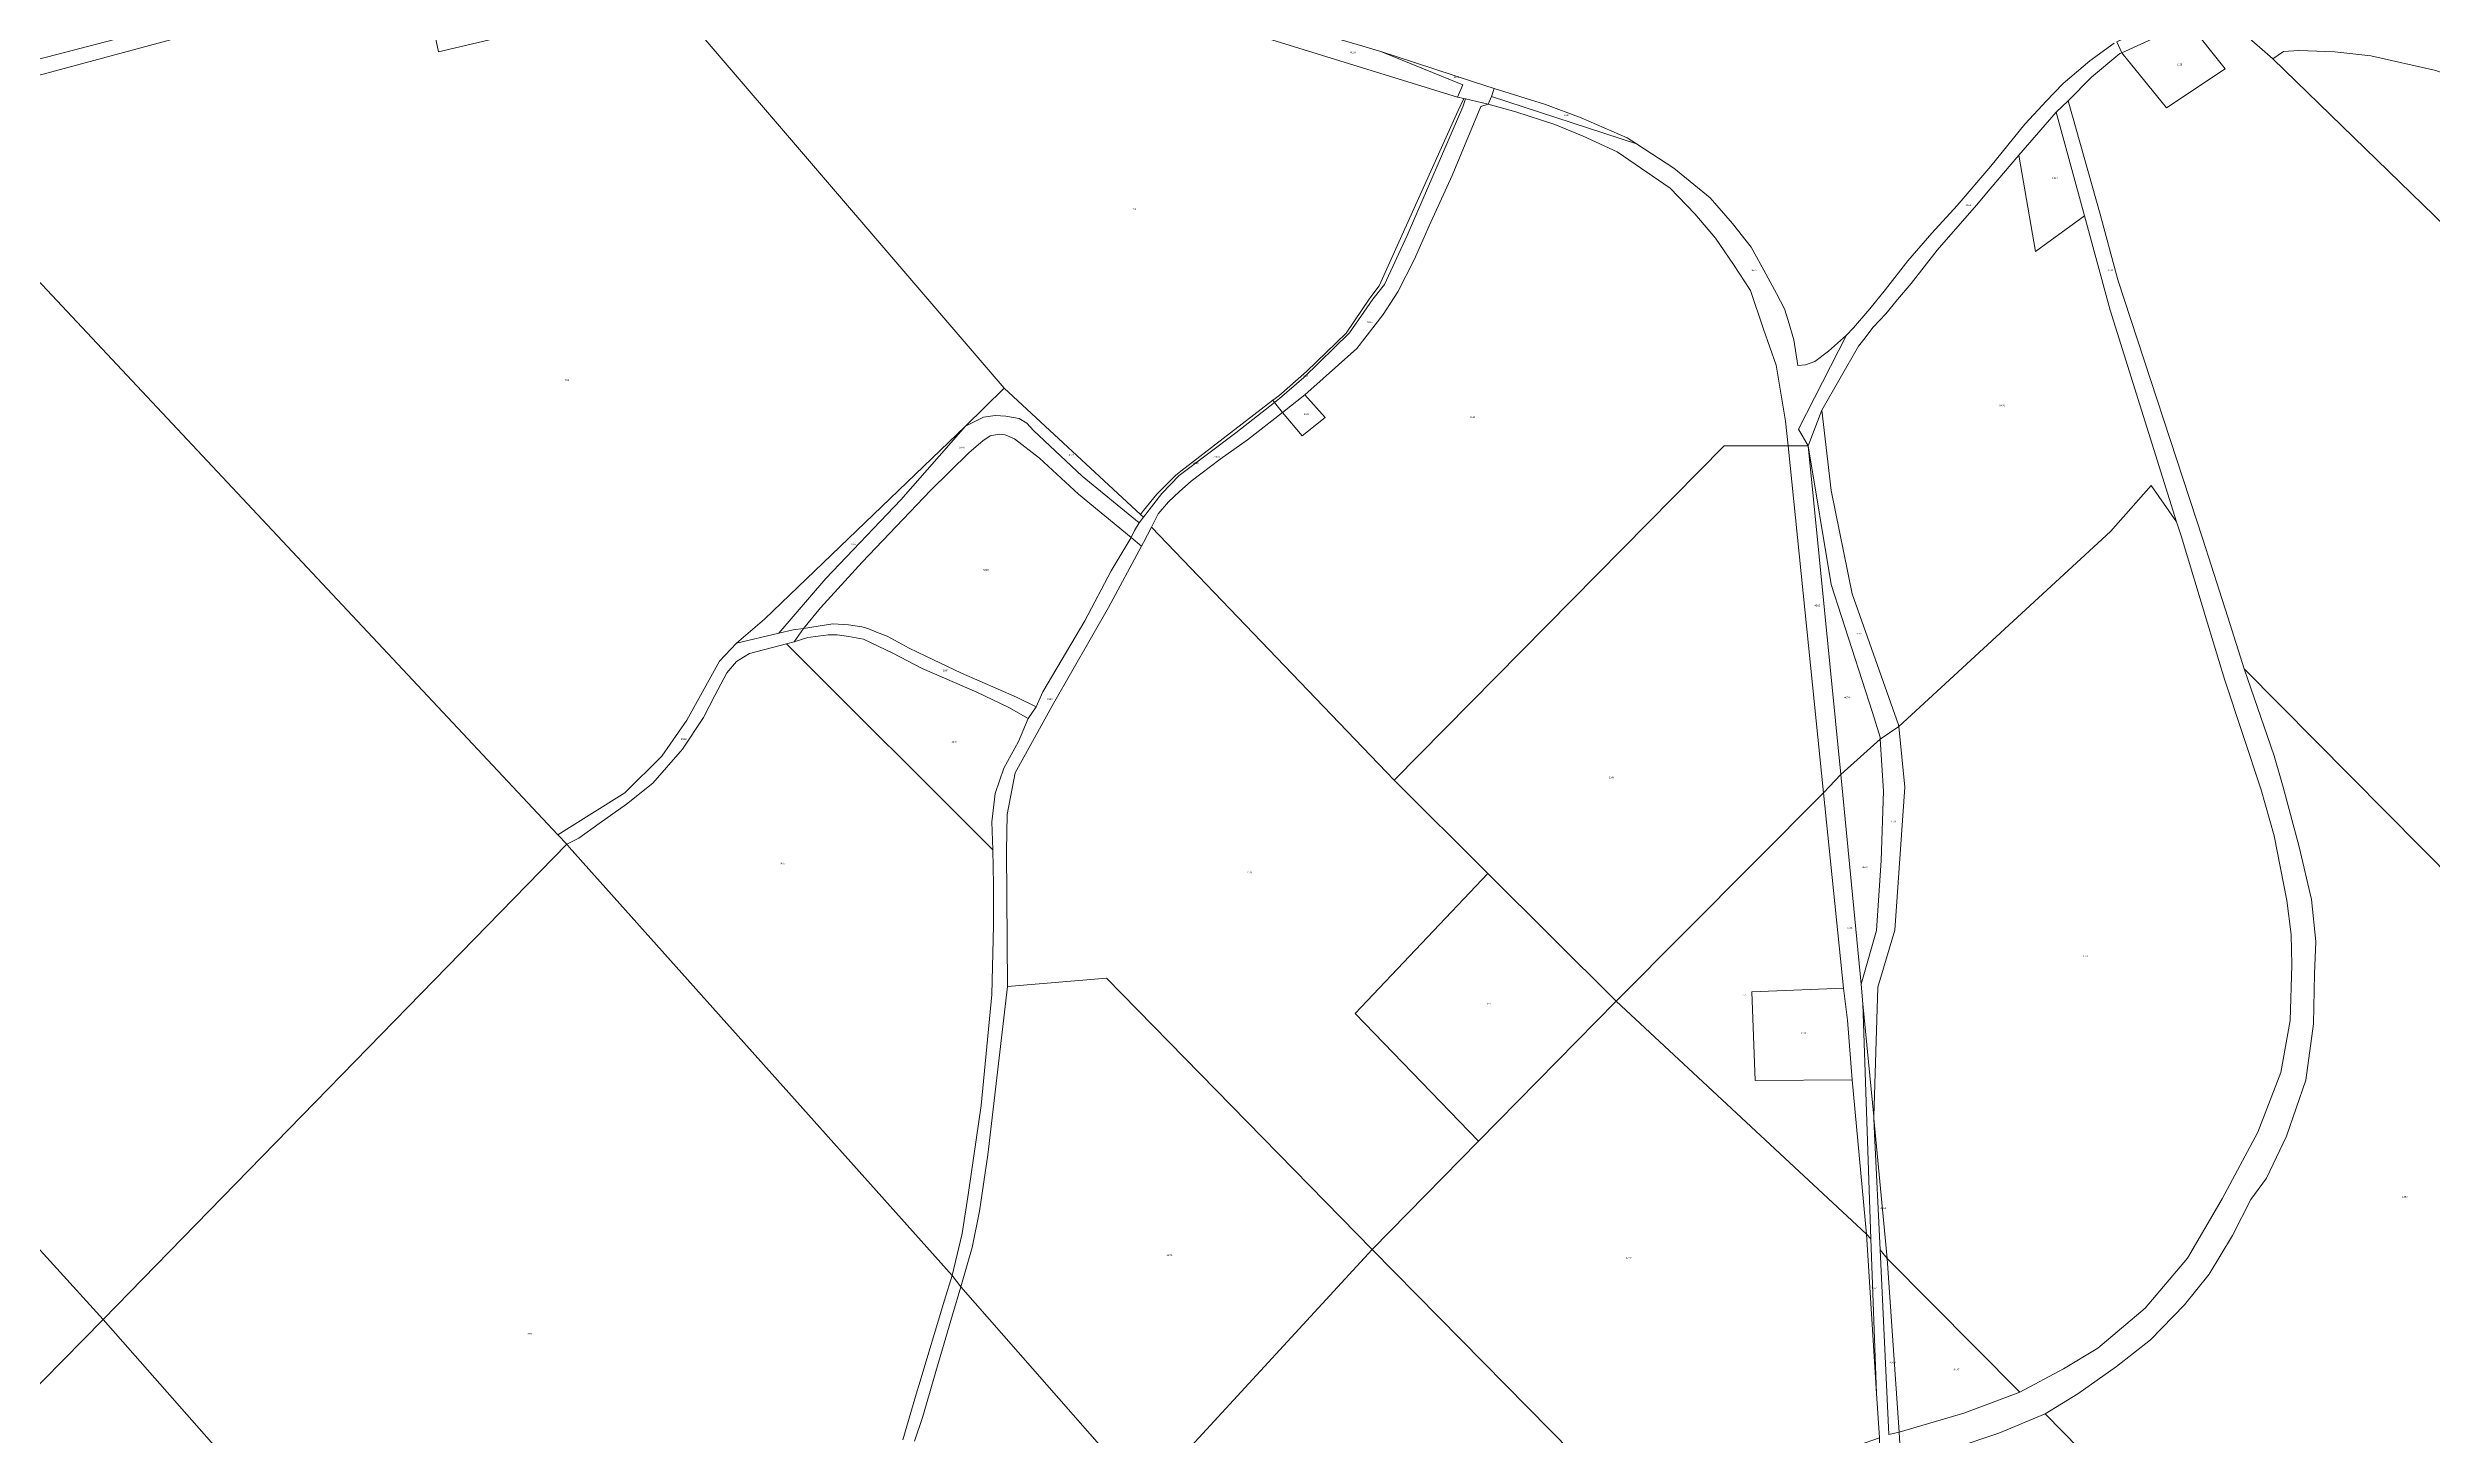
# Model space of a CAD drawing. Header units: metres. Extents: x 208626 to 229755, y 5040476 to 5064226.
# Drawn here: x 217092 to 219165, y 5052440 to 5053647 of the extents above; entities that cross this region are included whole.
import ezdxf

# ---------------------------------------------------------------- set-up
doc = ezdxf.new("R2010")
doc.units = ezdxf.units.M
doc.header["$LTSCALE"] = 0.56
doc.layers.add('6', color=7, linetype='Continuous', lineweight=13)
doc.layers.add('61', color=7, linetype='Continuous')

msp = doc.modelspace()

# ---------------------------------------------------------------- linework, layer by layer
at = {"layer": '6'}
for points in [[(216515.0561, 5054100.3749), (216573.2928, 5054047.2469), (216631.8758, 5053993.8018), (216685.0898, 5053956.8538), (216739.4028, 5053931.2069), (216807.1688, 5053906.8528), (216871.4378, 5053881.7038), (216945.0935, 5053853.4133), (217021.5263, 5053825.0956), (217074.7248, 5053806.9558), (217140.7108, 5053781.8468), (217210.6128, 5053757.2058), (217282.9018, 5053736.3988), (217339.8408, 5053727.1729), (217364.0918, 5053725.2598), (217396.8218, 5053722.3348), (217405.4228, 5053720.7218), (217076.6565, 5053634.8539), (216959.6887, 5053717.6416), (216871.6987, 5053695.7347)], [(217580.0858, 5053751.8899), (217643.2028, 5053767.8868), (217695.6548, 5053770.9718), (217731.2248, 5053769.5199), (217772.7898, 5053767.8868), (217819.0718, 5053755.5448), (217865.3528, 5053743.2029), (218029.4658, 5053692.6559), (218113.1908, 5053666.8678), (218317.9108, 5053603.8128), (218323.3402, 5053602.5413), (218318.4688, 5053592.2022), (218249.8476, 5053439.6435), (218241.6622, 5053428.9504), (218220.9258, 5053398.5021), (218186.547, 5053365.3352), (218162.5364, 5053344.1301), (218157.1556, 5053340.3637), (218077.317, 5053278.4307), (218073.0424, 5053274.9871), (218056.4896, 5053258.4037), (218044.9391, 5053244.3576), (218042.2123, 5053240.8997), (217923.6913, 5053350.6578)], [(216953.2643, 5053587.5952), (217303.0311, 5053681.7618), (217417.2516, 5053711.5725), (217431.7629, 5053643.3138), (217484.9812, 5053655.6777), (217494.6572, 5053688.4687), (217484.1978, 5053728.1339), (217580.0858, 5053751.8899), (217923.6913, 5053350.6578), (217890.0933, 5053317.7904), (217715.4127, 5053149.7053), (217690.9208, 5053128.9748), (217676.2939, 5053113.3038), (217647.7091, 5053061.9229), (217625.9054, 5053030.585), (217593.7676, 5052998.6751), (217562.86, 5052979.3197), (217535.7027, 5052962.3128), (217021.5631, 5053510.3391)], [(216944.9576, 5053598.241), (216960.6915, 5053601.6419), (217076.6565, 5053634.8539), (217405.4228, 5053720.7218), (217430.9968, 5053718.4359), (217474.6648, 5053725.7759), (217417.2516, 5053711.5725), (217303.0311, 5053681.7618), (216953.2643, 5053587.5952)], [(217417.2516, 5053711.5725), (217474.6648, 5053725.7759), (217484.1978, 5053728.1339), (217494.6572, 5053688.4687), (217484.9812, 5053655.6777), (217431.7629, 5053643.3138)], [(218891.2002, 5053651.838), (218926.5786, 5053668.8048), (218949.7356, 5053678.854), (218976.271, 5053693.7829), (218996.6126, 5053707.1356), (219003.5631, 5053696.4674), (218987.9037, 5053686.4006), (218978.0606, 5053681.4791), (218954.1241, 5053669.1753), (218953.0281, 5053668.6699), (218935.3171, 5053660.5032), (218895.4375, 5053642.4682)], [(218113.1908, 5053666.8678), (218119.0418, 5053680.0479), (218160.9398, 5053669.0918), (218187.5698, 5053662.1289), (218230.7048, 5053649.5518), (218251.0548, 5053643.3959), (218322.3548, 5053614.5558), (218317.9108, 5053603.8128)], [(218895.4375, 5053642.4682), (218935.3171, 5053660.5032), (218953.0281, 5053668.6699), (218985.1722, 5053628.5412), (218934.2229, 5053594.5053)], [(218251.0548, 5053643.3959), (218263.7488, 5053639.3068), (218332.7108, 5053616.9739), (218349.6458, 5053611.4399), (218347.3588, 5053604.4428), (218344.5369, 5053597.6214), (218324.8125, 5053602.2043), (218323.3402, 5053602.5413), (218317.9108, 5053603.8128), (218322.3548, 5053614.5558)], [(219026.7528, 5053637.1646), (219035.8426, 5053643.5809), (219049.1991, 5053644.3439), (219080.5179, 5053643.2254), (219111.8367, 5053639.6461), (219168.3818, 5053627.0524), (219226.1928, 5053605.6178), (219276.228, 5053579.4297), (219362.6777, 5053524.6802), (219425.4325, 5053487.9206), (219495.7249, 5053444.2654), (219505.0249, 5053437.5458), (219395.848, 5053315.8057), (219378.0473, 5053296.056)], [(218051.8293, 5053229.9206), (218057.5736, 5053241.3347), (218066.5253, 5053251.7783), (218076.0195, 5053260.8656), (218086.3275, 5053269.8173), (218111.3505, 5053288.8693), (218135.192, 5053305.8233), (218165.6561, 5053329.6648), (218182.875, 5053309.2671), (218202.7429, 5053325.1614), (218184.9942, 5053345.0293), (218230.293, 5053385.2949), (218253.1825, 5053414.7491), (218266.0139, 5053434.617), (218280.2283, 5053462.3462), (218293.3111, 5053491.7825), (218313.2055, 5053535.6162), (218338.0351, 5053595.6299), (218344.5369, 5053597.6214), (218368.4948, 5053591.0943), (218402.3029, 5053580.0389), (218427.0267, 5053569.9672), (218456.5159, 5053556.1653), (218502.6221, 5053524.7292), (218524.087, 5053502.1869), (218542.0054, 5053481.2821), (218557.684, 5053458.1375), (218572.616, 5053435.7395), (218583.815, 5053402.1425), (218595.014, 5053370.7853), (218603.0693, 5053321.9321), (218605.3134, 5053300.4851), (218549.6885, 5053300.6679), (218262.6975, 5053009.664)], [(218157.1556, 5053340.3637), (218162.5364, 5053344.1301), (218186.547, 5053365.3352), (218220.9258, 5053398.5021), (218241.6622, 5053428.9504), (218249.8476, 5053439.6435), (218318.4688, 5053592.2022), (218323.3402, 5053602.5413), (218324.8125, 5053602.2043), (218322.5392, 5053595.4529), (218274.1865, 5053483.513), (218254.208, 5053440.9272), (218244.0764, 5053427.9944), (218223.9353, 5053398.8051), (218184.3343, 5053359.9055), (218163.1123, 5053341.7013), (218158.7873, 5053338.31)], [(218158.7873, 5053338.31), (218163.1123, 5053341.7013), (218184.3343, 5053359.9055), (218223.9353, 5053398.8051), (218244.0764, 5053427.9944), (218254.208, 5053440.9272), (218274.1865, 5053483.513), (218322.5392, 5053595.4529), (218324.8125, 5053602.2043), (218344.5369, 5053597.6214), (218338.0351, 5053595.6299), (218313.2055, 5053535.6162), (218293.3111, 5053491.7825), (218280.2283, 5053462.3462), (218266.0139, 5053434.617), (218253.1825, 5053414.7491), (218230.293, 5053385.2949), (218184.9942, 5053345.0293), (218165.6561, 5053329.6648)], [(218344.5369, 5053597.6214), (218347.3588, 5053604.4428), (218473.3578, 5053563.2408), (218505.7708, 5053541.9298), (218537.5532, 5053516.3438), (218556.9374, 5053493.9743), (218573.2039, 5053473.3285), (218584.2622, 5053453.4743), (218595.2406, 5053433.0013), (218602.0738, 5053419.6822), (218605.2711, 5053409.5153), (218610.2034, 5053392.6976), (218613.6963, 5053370.3431), (218620.4391, 5053371.1059), (218628.5124, 5053373.797), (218640.2555, 5053382.8489), (218656.1574, 5053396.7937), (218614.1953, 5053315.1055), (218622.7298, 5053300.4278), (218605.3134, 5053300.4851), (218603.0693, 5053321.9321), (218595.014, 5053370.7853), (218583.815, 5053402.1425), (218572.616, 5053435.7395), (218557.684, 5053458.1375), (218542.0054, 5053481.2821), (218524.087, 5053502.1869), (218502.6221, 5053524.7292), (218456.5159, 5053556.1653), (218427.0267, 5053569.9672), (218402.3029, 5053580.0389), (218368.4948, 5053591.0943)], [(218347.3588, 5053604.4428), (218349.6458, 5053611.4399), (218394.2058, 5053597.3889), (218425.4368, 5053585.8219), (218465.2928, 5053568.5429), (218473.3578, 5053563.2408)], [(218805.9936, 5053553.2135), (218838.4469, 5053590.6595), (218862.9591, 5053500.4544), (218820.4527, 5053469.4445)], [(218634.5008, 5053331.6178), (218666.3438, 5053387.1848), (218671.1555, 5053393.0749), (218679.2022, 5053403.8039), (218690.2951, 5053415.4021), (218700.3294, 5053427.8256), (218712.275, 5053441.6825), (218734.8591, 5053470.8603), (218769.0579, 5053509.7531), (218780.8897, 5053523.9397), (218805.9936, 5053553.2135), (218820.4527, 5053469.4445), (218862.9591, 5053500.4544), (218885.2545, 5053418.4076), (218943.0677, 5053234.4954), (218921.0002, 5053266.1268), (218885.593, 5053225.9986), (218701.4163, 5053056.3557), (218701.2844, 5053057.944), (218661.0048, 5053171.9293), (218642.631, 5053261.7999)], [(216629.7057, 5053102.638), (217021.5631, 5053510.3391), (217535.7027, 5052962.3128), (217543.4069, 5052954.1008), (217140.3265, 5052540.6894)], [(217890.0933, 5053317.7904), (217923.6913, 5053350.6578), (218042.2123, 5053240.8997), (218044.6916, 5053238.6037), (218041.0266, 5053233.4681), (217991.5207, 5053274.1631), (217949.1632, 5053313.9059), (217943.411, 5053320.1811), (217936.6614, 5053324.4243), (217925.1083, 5053326.4563), (217915.6956, 5053326.9792), (217905.7599, 5053325.4104)], [(217727.6369, 5053137.5134), (217768.7517, 5053185.2647), (217833.7932, 5053253.5596), (217890.0933, 5053317.7904), (217905.7599, 5053325.4104), (217915.6956, 5053326.9792), (217925.1083, 5053326.4563), (217936.6614, 5053324.4243), (217943.411, 5053320.1811), (217949.1632, 5053313.9059), (217991.5207, 5053274.1631), (218041.0266, 5053233.4681), (218037.0932, 5053226.9577), (218034.0279, 5053220.8166), (218033.9998, 5053220.7603), (217988.3831, 5053258.4751), (217954.3925, 5053289.851), (217932.6097, 5053306.7515), (217924.5854, 5053310.2454), (217919.3561, 5053310.7683), (217911.5121, 5053309.1995), (217905.2369, 5053305.0161), (217893.2282, 5053294.7068), (217859.7419, 5053261.6127), (217800.1276, 5053199.3838), (217764.0454, 5053159.641), (217749.1701, 5053141.8216), (217740.0689, 5053140.4046)], [(218034.0279, 5053220.8166), (218037.0932, 5053226.9577), (218041.0266, 5053233.4681), (218044.6916, 5053238.6037), (218060.6931, 5053258.9668), (218075.7898, 5053274.6376), (218125.1256, 5053311.9161), (218158.7873, 5053338.31), (218165.6561, 5053329.6648), (218135.192, 5053305.8233), (218111.3505, 5053288.8693), (218086.3275, 5053269.8173), (218076.0195, 5053260.8656), (218066.5253, 5053251.7783), (218057.5736, 5053241.3347), (218051.8293, 5053229.9206), (218044.8337, 5053216.3959), (218043.1569, 5053213.2849)], [(218042.2123, 5053240.8997), (218044.9391, 5053244.3576), (218056.4896, 5053258.4037), (218073.0424, 5053274.9871), (218077.317, 5053278.4307), (218157.1556, 5053340.3637), (218158.7873, 5053338.31), (218125.1256, 5053311.9161), (218075.7898, 5053274.6376), (218060.6931, 5053258.9668), (218044.6916, 5053238.6037)], [(218165.6561, 5053329.6648), (218184.9942, 5053345.0293), (218202.7429, 5053325.1614), (218182.875, 5053309.2671)], [(218622.7298, 5053300.4278), (218634.5008, 5053331.6178), (218642.631, 5053261.7999), (218661.0048, 5053171.9293), (218701.2844, 5053057.944), (218701.4163, 5053056.3557), (218685.1847, 5053045.5385), (218685.1847, 5053047.3007), (218678.5037, 5053068.6221), (218642.631, 5053179.859)], [(217690.9208, 5053128.9748), (217715.4127, 5053149.7053), (217890.0933, 5053317.7904), (217833.7932, 5053253.5596), (217768.7517, 5053185.2647), (217727.6369, 5053137.5134)], [(217749.1701, 5053141.8216), (217764.0454, 5053159.641), (217800.1276, 5053199.3838), (217859.7419, 5053261.6127), (217893.2282, 5053294.7068), (217905.2369, 5053305.0161), (217911.5121, 5053309.1995), (217919.3561, 5053310.7683), (217924.5854, 5053310.2454), (217932.6097, 5053306.7515), (217954.3925, 5053289.851), (217988.3831, 5053258.4751), (218033.9998, 5053220.7603), (218016.67, 5053191.8387), (217993.8104, 5053148.4055), (217957.235, 5053086.6846), (217951.425, 5053073.5799), (217934.3754, 5053082.1127), (217886.6853, 5053102.8247), (217855.5099, 5053117.545), (217840.9914, 5053124.6475), (217822.0175, 5053135.0247), (217812.7349, 5053138.4683), (217805.2489, 5053141.6124), (217800.0087, 5053143.1096), (217788.3072, 5053144.8403), (217774.7908, 5053145.8106)], [(218262.6975, 5053009.664), (218549.6885, 5053300.6679), (218605.3134, 5053300.4851), (218636.0509, 5052998.6986), (218455.701, 5052817.6675), (218344.1137, 5052928.6726)], [(218605.3134, 5053300.4851), (218622.7298, 5053300.4278), (218650.9848, 5053014.7428), (218636.0509, 5052998.6986)], [(218622.7298, 5053300.4278), (218642.631, 5053179.859), (218678.5037, 5053068.6221), (218685.1847, 5053047.3007), (218685.1847, 5053045.5385), (218650.9848, 5053014.7428)], [(218679.8008, 5052715.5058), (218679.8008, 5052717.268), (218683.1249, 5052829.6494), (218698.025, 5052879.4759), (218706.7167, 5053003.7346), (218701.4163, 5053056.3557), (218885.593, 5053225.9986), (218921.0002, 5053266.1268), (218943.0677, 5053234.4954), (218946.9189, 5053222.2441), (218969.9729, 5053146.4731), (218984.7783, 5053097.6154), (219016.6098, 5053001.3806), (219027.7138, 5052961.4061), (219038.8179, 5052905.1457), (219042.5192, 5052875.535), (219043.2595, 5052848.8854), (219041.6977, 5052800.6768), (219033.6988, 5052755.6768), (219013.7002, 5052703.6766), (218982.7019, 5052645.6762), (218952.5076, 5052594.2208), (218915.6517, 5052550.5702), (218874.5861, 5052515.7026), (218844.6713, 5052497.7763), (218806.6964, 5052477.6142), (218691.5208, 5052593.9158)], [(217925.5952, 5052948.4008), (217926.2937, 5052979.8369), (217933.2795, 5053016.1631), (217966.4298, 5053076.6159), (218014.4133, 5053159.9557), (218043.1569, 5053213.2849), (218044.8337, 5053216.3959), (218051.8293, 5053229.9206), (218262.6975, 5053009.664), (218344.1137, 5052928.6726), (218228.9308, 5052806.9903), (218336.0377, 5052695.741), (218243.7076, 5052601.6647), (218012.7033, 5052837.6605), (217926.6838, 5052830.2513)], [(217878.3476, 5052579.1088), (217887.2328, 5052615.5381), (217892.5639, 5052651.0789), (217903.7569, 5052726.7839), (217913.0207, 5052823.355), (217914.4179, 5052883.4329), (217914.4179, 5052919.0605), (217913.7193, 5052949.0994), (217913.0207, 5052973.5497), (217915.9208, 5052998.3269), (217923.4994, 5053020.3546), (217936.0739, 5053043.4077), (217944.4032, 5053063.3664), (217951.425, 5053073.5799), (217957.235, 5053086.6846), (217993.8104, 5053148.4055), (218016.67, 5053191.8387), (218033.9998, 5053220.7603), (218034.0279, 5053220.8166), (218043.1569, 5053213.2849), (218014.4133, 5053159.9557), (217966.4298, 5053076.6159), (217933.2795, 5053016.1631), (217926.2937, 5052979.8369), (217925.5952, 5052948.4008), (217926.6838, 5052830.2513), (217909.4458, 5052683.9542), (217902.3376, 5052635.0856), (217895.755, 5052603.4171), (217886.0251, 5052569.1064)], [(217535.7027, 5052962.3128), (217562.86, 5052979.3197), (217593.7676, 5052998.6751), (217625.9054, 5053030.585), (217647.7091, 5053061.9229), (217676.2939, 5053113.3038), (217690.9208, 5053128.9748), (217727.6369, 5053137.5134), (217740.0689, 5053140.4046), (217749.1701, 5053141.8216), (217741.1054, 5053130.0686), (217734.4865, 5053128.4829), (217702.3506, 5053119.831), (217690.9208, 5053112.9731), (217682.4243, 5053103.2628), (217672.1707, 5053083.4955), (217662.2725, 5053064.4133), (217643.9507, 5053036.8485), (217618.1004, 5053007.2405), (217595.3425, 5052988.9926), (217571.61, 5052972.0832), (217553.7364, 5052959.3163), (217543.4069, 5052954.1008)], [(217741.1054, 5053130.0686), (217749.1701, 5053141.8216), (217774.7908, 5053145.8106), (217788.3072, 5053144.8403), (217800.0087, 5053143.1096), (217805.2489, 5053141.6124), (217812.7349, 5053138.4683), (217822.0175, 5053135.0247), (217840.9914, 5053124.6475), (217855.5099, 5053117.545), (217886.6853, 5053102.8247), (217934.3754, 5053082.1127), (217951.425, 5053073.5799), (217944.4032, 5053063.3664), (217927.6762, 5053073.1063), (217900.0074, 5053086.4283), (217852.4816, 5053106.7738), (217826.9478, 5053120.1791), (217801.414, 5053132.3076), (217788.6471, 5053134.861), (217778.4336, 5053136.1377), (217770.6637, 5053136.0727), (217761.9536, 5053135.0632), (217752.8471, 5053133.8269)], [(217543.4069, 5052954.1008), (217553.7364, 5052959.3163), (217571.61, 5052972.0832), (217595.3425, 5052988.9926), (217618.1004, 5053007.2405), (217643.9507, 5053036.8485), (217662.2725, 5053064.4133), (217672.1707, 5053083.4955), (217682.4243, 5053103.2628), (217690.9208, 5053112.9731), (217702.3506, 5053119.831), (217734.4865, 5053128.4829), (217913.7193, 5052949.0994), (217914.4179, 5052919.0605), (217914.4179, 5052883.4329), (217913.0207, 5052823.355), (217903.7569, 5052726.7839), (217892.5639, 5052651.0789), (217887.2328, 5052615.5381), (217878.3476, 5052579.1088), (217545.4379, 5052951.6561), (217543.7452, 5052953.7402)], [(217734.4865, 5053128.4829), (217741.1054, 5053130.0686), (217752.8471, 5053133.8269), (217761.9536, 5053135.0632), (217770.6637, 5053136.0727), (217778.4336, 5053136.1377), (217788.6471, 5053134.861), (217801.414, 5053132.3076), (217826.9478, 5053120.1791), (217852.4816, 5053106.7738), (217900.0074, 5053086.4283), (217927.6762, 5053073.1063), (217944.4032, 5053063.3664), (217936.0739, 5053043.4077), (217923.4994, 5053020.3546), (217915.9208, 5052998.3269), (217913.0207, 5052973.5497), (217913.7193, 5052949.0994)], [(216423.7121, 5052889.6353), (216629.7057, 5053102.638), (217140.3265, 5052540.6894), (216913.723, 5052310.6445)], [(218828.8227, 5052458.726), (218857.1057, 5052476.0982), (218890.8382, 5052499.9763), (218920.4016, 5052523.0963), (218949.9606, 5052553.418), (218971.4436, 5052580.2719), (218991.584, 5052613.8392), (219007.5756, 5052645.1399), (219021.2868, 5052663.553), (219038.655, 5052700.0974), (219055.3318, 5052748.9906), (219062.1541, 5052797.8838), (219062.8832, 5052841.5181), (219063.987, 5052869.6129), (219060.2687, 5052906.1532), (219049.6102, 5052951.8937), (219035.6386, 5053003.5886), (219027.9542, 5053030.8333), (219001.6904, 5053106.6755), (219433.6096, 5052670.5387), (219449.5558, 5052655.2551), (219397.9955, 5052599.4665), (219244.0102, 5052439.2892), (219052.0327, 5052231.1053)], [(218650.9848, 5053014.7428), (218685.1847, 5053045.5385), (218688.235, 5053000.3326), (218686.195, 5052939.8659), (218682.1149, 5052879.1458), (218668.6998, 5052832.433)], [(218668.6998, 5052832.433), (218682.1149, 5052879.1458), (218686.195, 5052939.8659), (218688.235, 5053000.3326), (218685.1847, 5053045.5385), (218701.4163, 5053056.3557), (218706.7167, 5053003.7346), (218698.025, 5052879.4759), (218683.1249, 5052829.6494), (218679.8008, 5052717.268), (218670.1808, 5052815.3068)], [(218455.701, 5052817.6675), (218636.0509, 5052998.6986), (218653.5154, 5052828.9437), (218573.7, 5052825.6694), (218576.7019, 5052748.6696), (218660.8617, 5052749.3276), (218673.5488, 5052615.0609)], [(218636.0509, 5052998.6986), (218650.9848, 5053014.7428), (218668.6998, 5052832.433), (218670.1808, 5052815.3068), (218677.0958, 5052610.8868), (218673.5488, 5052615.0609), (218660.8617, 5052749.3276), (218657.0083, 5052801.0005), (218653.5154, 5052828.9437)], [(218228.9308, 5052806.9903), (218344.1137, 5052928.6726), (218455.701, 5052817.6675), (218336.0377, 5052695.741)], [(217886.0251, 5052569.1064), (217895.755, 5052603.4171), (217902.3376, 5052635.0856), (217909.4458, 5052683.9542), (217926.6838, 5052830.2513), (218012.7033, 5052837.6605), (218243.7076, 5052601.6647), (218045.8955, 5052386.7132)], [(218573.7, 5052825.6694), (218653.5154, 5052828.9437), (218657.0083, 5052801.0005), (218660.8617, 5052749.3276), (218576.7019, 5052748.6696)], [(218243.7076, 5052601.6647), (218336.0377, 5052695.741), (218455.701, 5052817.6675), (218673.5488, 5052615.0609), (218682.2438, 5052476.2738), (218684.6528, 5052437.8178), (218575.1319, 5052399.4432), (218475.4477, 5052366.1495)], [(218670.1808, 5052815.3068), (218679.8008, 5052717.268), (218679.8008, 5052715.5058), (218680.4321, 5052702.1132), (218685.1808, 5052601.3748), (218692.7518, 5052440.7828), (218701.9318, 5052442.8039), (218703.2108, 5052418.5048), (218694.0298, 5052416.4828), (218705.4558, 5052138.4718), (218723.8418, 5051879.2678), (218719.0288, 5051873.9179), (218716.9178, 5051883.6658), (218711.5068, 5051900.7288), (218705.8358, 5051958.1978), (218699.5918, 5052063.6368), (218696.1898, 5052150.0318), (218685.3287, 5052412.6188), (218684.6528, 5052437.8178), (218682.2438, 5052476.2738), (218677.0958, 5052610.8868)], [(218679.8008, 5052715.5058), (218691.5208, 5052593.9158), (218685.1808, 5052601.3748), (218680.4321, 5052702.1132)], [(218045.8955, 5052386.7132), (218243.7076, 5052601.6647), (218475.4477, 5052366.1495), (218185.417, 5052268.7254)], [(218673.5488, 5052615.0609), (218677.0958, 5052610.8868), (218682.2438, 5052476.2738)], [(218685.1808, 5052601.3748), (218691.5208, 5052593.9158), (218701.9318, 5052442.8039), (218692.7518, 5052440.7828)], [(218691.5208, 5052593.9158), (218806.6964, 5052477.6142), (218757.9555, 5052459.4295), (218701.9318, 5052442.8039)], [(218703.2108, 5052418.5048), (218748.7427, 5052428.5319), (218788.3379, 5052441.9646), (218828.8227, 5052458.726), (219052.0327, 5052231.1053), (218832.6328, 5052000.1963), (218714.7208, 5052126.9108), (218710.8848, 5052231.7828)]]:
    msp.add_lwpolyline(points, close=True, dxfattribs=at)
for points in [[(219433.6096, 5052670.5387), (219001.6904, 5053106.6755), (218987.6893, 5053151.6751), (218965.7806, 5053219.4498), (218892.0323, 5053444.7953), (218876.5171, 5053502.0372), (218848.6817, 5053600.6554), (218868.9836, 5053621.1996), (218893.6779, 5053641.6725), (218895.4375, 5053642.4682), (218934.2229, 5053594.5053), (218985.1722, 5053628.5412), (218953.0281, 5053668.6699)], [(219168.3818, 5053627.0524), (219111.8367, 5053639.6461), (219080.5179, 5053643.2254), (219049.1991, 5053644.3439), (219035.8426, 5053643.5809), (219026.7528, 5053637.1646), (219001.6223, 5053659.087)], [(219001.6223, 5053659.087), (219026.7528, 5053637.1646), (219378.0473, 5053296.056)], [(218888.7938, 5053650.684), (218867.5788, 5053635.5304), (218844.4113, 5053615.5369), (218829.4125, 5053599.9301), (218826.5488, 5053596.9102), (218811.0127, 5053580.2567), (218781.6537, 5053543.852), (218752.3209, 5053509.5264), (218730.1651, 5053485.6128), (218709.3776, 5053461.4724), (218689.9108, 5053436.5066), (218676.1806, 5053419.6558), (218662.0289, 5053403.1545), (218656.1574, 5053396.7937), (218640.2555, 5053382.8489), (218628.5124, 5053373.797), (218620.4391, 5053371.1059), (218613.6963, 5053370.3431), (218610.2034, 5053392.6976), (218605.2711, 5053409.5153), (218602.0738, 5053419.6822), (218595.2406, 5053433.0013), (218584.2622, 5053453.4743), (218573.2039, 5053473.3285), (218556.9374, 5053493.9743), (218537.5532, 5053516.3438), (218505.7708, 5053541.9298), (218473.3578, 5053563.2408), (218465.2928, 5053568.5429), (218425.4368, 5053585.8219), (218394.2058, 5053597.3889), (218349.6458, 5053611.4399), (218332.7108, 5053616.9739), (218263.7488, 5053639.3068), (218251.0548, 5053643.3959), (218230.7048, 5053649.5518)], [(218891.2002, 5053651.838), (218895.4375, 5053642.4682), (218893.6779, 5053641.6725), (218868.9836, 5053621.1996), (218848.6817, 5053600.6554), (218838.4469, 5053590.6595), (218805.9936, 5053553.2135), (218780.8897, 5053523.9397), (218769.0579, 5053509.7531), (218734.8591, 5053470.8603), (218712.275, 5053441.6825), (218700.3294, 5053427.8256), (218690.2951, 5053415.4021), (218679.2022, 5053403.8039), (218671.1555, 5053393.0749), (218666.3438, 5053387.1848), (218634.5008, 5053331.6178), (218622.7298, 5053300.4278), (218614.1953, 5053315.1055), (218656.1574, 5053396.7937), (218662.0289, 5053403.1545), (218676.1806, 5053419.6558), (218689.9108, 5053436.5066), (218709.3776, 5053461.4724), (218730.1651, 5053485.6128), (218752.3209, 5053509.5264), (218781.6537, 5053543.852), (218811.0127, 5053580.2567), (218826.5488, 5053596.9102), (218829.4125, 5053599.9301), (218844.4113, 5053615.5369), (218867.5788, 5053635.5304), (218888.7938, 5053650.684)], [(218701.9318, 5052442.8039), (218757.9555, 5052459.4295), (218806.6964, 5052477.6142), (218844.6713, 5052497.7763), (218874.5861, 5052515.7026), (218915.6517, 5052550.5702), (218952.5076, 5052594.2208), (218982.7019, 5052645.6762), (219013.7002, 5052703.6766), (219033.6988, 5052755.6768), (219041.6977, 5052800.6768), (219043.2595, 5052848.8854), (219042.5192, 5052875.535), (219038.8179, 5052905.1457), (219027.7138, 5052961.4061), (219016.6098, 5053001.3806), (218984.7783, 5053097.6154), (218969.9729, 5053146.4731), (218946.9189, 5053222.2441), (218943.0677, 5053234.4954), (218885.2545, 5053418.4076), (218862.9591, 5053500.4544), (218838.4469, 5053590.6595), (218848.6817, 5053600.6554), (218876.5171, 5053502.0372), (218892.0323, 5053444.7953), (218965.7806, 5053219.4498), (218987.6893, 5053151.6751), (219001.6904, 5053106.6755), (219027.9542, 5053030.8333), (219035.6386, 5053003.5886), (219049.6102, 5052951.8937), (219060.2687, 5052906.1532), (219063.987, 5052869.6129), (219062.8832, 5052841.5181), (219062.1541, 5052797.8838), (219055.3318, 5052748.9906), (219038.655, 5052700.0974), (219021.2868, 5052663.553), (219007.5756, 5052645.1399)], [(217388.7213, 5052258.6521), (217140.3265, 5052540.6894), (217543.4069, 5052954.1008), (217543.7452, 5052953.7402), (217545.4379, 5052951.6561), (217878.3476, 5052579.1088), (217871.8422, 5052557.4878), (217849.5253, 5052483.3171), (217848.1379, 5052478.7061), (217835.6987, 5052436.0571)], [(219007.5756, 5052645.1399), (218991.584, 5052613.8392), (218971.4436, 5052580.2719), (218949.9606, 5052553.418), (218920.4016, 5052523.0963), (218890.8382, 5052499.9763), (218857.1057, 5052476.0982), (218828.8227, 5052458.726), (218788.3379, 5052441.9646), (218748.7427, 5052428.5319), (218703.2108, 5052418.5048), (218701.9318, 5052442.8039)], [(217835.6987, 5052436.0571), (217848.1379, 5052478.7061), (217849.5253, 5052483.3171), (217871.8422, 5052557.4878), (217878.3476, 5052579.1088), (217886.0251, 5052569.1064), (217878.8343, 5052544.703), (217870.1647, 5052515.2806), (217864.3472, 5052495.5377), (217859.2878, 5052478.3672), (217854.0512, 5052460.5956), (217852.5805, 5052455.6046), (217845.6044, 5052435.0636)], [(217845.6044, 5052435.0636), (217852.5805, 5052455.6046), (217854.0512, 5052460.5956), (217859.2878, 5052478.3672), (217864.3472, 5052495.5377), (217870.1647, 5052515.2806), (217878.8343, 5052544.703), (217886.0251, 5052569.1064), (218045.8955, 5052386.7132)], [(216913.723, 5052310.6445), (217140.3265, 5052540.6894), (217388.7213, 5052258.6521), (217399.7359, 5051654.6538), (217674.8766, 5051767.0018), (217679.512, 5051747.6865), (217689.1775, 5051705.1583), (217701.1721, 5051654.2419), (217708.0552, 5051617.5317), (217716.0856, 5051577.38), (217722.9687, 5051537.2283), (217728.7047, 5051507.4013), (217732.1462, 5051476.4271), (217735.5878, 5051454.6304), (217740.1766, 5051430.5394), (217745.9125, 5051401.8596), (217748.2069, 5051382.3573), (217760.2457, 5051319.1428), (217768.4346, 5051283.7424), (217779.7127, 5051235.4977), (217605.3902, 5051392.3853), (217523.7771, 5051300.309), (217434.8398, 5051381.9221), (217050.9831, 5051762.0616)]]:
    msp.add_lwpolyline(points, dxfattribs=at)

# ---------------------------------------------------------------- texts
at = {"layer": '61'}
for s, width, p in [('4559', 1.2, (218224.4141, 5053642)), ('4610', 1.1, (218314.7188, 5053620.5)), ('4617', 1.1, (218410.5, 5053587.5)), ('3433', 1.2, (218834.4688, 5053532.75)), ('711', 0.85, (218035.1953, 5053506)), ('4856', 1.2, (218759.5054, 5053509.0439)), ('4572', 1.2, (218573.1484, 5053452.5)), ('4423', 1.2, (218882.9531, 5053452.75)), ('3985', 1.2, (218238.9219, 5053407.5)), ('703', 1.15, (217541.75, 5053357)), ('1113', 0.85, (218183.5156, 5053360.75)), ('3463', 1.2, (218788.7813, 5053335)), ('3870', 1.2, (217884.3281, 5053298.5)), ('4122', 1.1, (217979.7031, 5053292)), ('4849', 1.2, (218087.5343, 5053284.7754)), ('4850', 1.2, (218105.8067, 5053290.1685)), ('3221', 1.1, (217790.5, 5053215)), ('3220', 1.2, (217905.2266, 5053192)), ('4560', 1.2, (218628.1563, 5053161)), ('3987', 1.2, (217870.2734, 5053104.5)), ('3986', 1.2, (217960.75, 5053079.5)), ('4674', 1.2, (218653.9531, 5053081)), ('3988', 1.2, (217642.4375, 5053044.75)), ('3637', 1.15, (217728.9063, 5052936.75)), ('4660', 1.2, (218669.6094, 5052933.5)), ('4561', 1.1, (218656.5781, 5052880.75)), ('1131', 0.85, (218861.5313, 5052856)), ('1492', 1.1, (219139.1875, 5052646.75)), ('4562', 1.2, (218685.5007, 5052636.9322)), ('3273', 1.2, (218064.8594, 5052596)), ('3779', 1.2, (218464.1875, 5052593.75)), ('4564', 1.2, (218677.6294, 5052567.4072)), ('698', 1.15, (217509.3438, 5052527.5)), ('4563', 1.2, (218693.5625, 5052502.75)), ('3427', 1.2, (218749.1094, 5052496.5))]:
    msp.add_text(s, height=1.4, dxfattribs=dict(at, width=width)).set_placement(p)
for s, p in [('1138', (218943.4844, 5053631.5)), ('1133', (218184.2031, 5053327.5)), ('1144', (218328.5781, 5053324.75)), ('1132', (218664.7188, 5053136.5)), ('1173', (217877.9609, 5053042.5)), ('1143', (218449.375, 5053011.5)), ('1132', (218694.8309, 5052973.0505)), ('4121', (218134.8594, 5052928.75)), ('1140', (218342.3125, 5052814.5)), ('1142', (218564.625, 5052821.75)), ('1129', (218616.5313, 5052789))]:
    msp.add_text(s, height=1.4, dxfattribs=at).set_placement(p)

doc.saveas('drawing.dxf')
